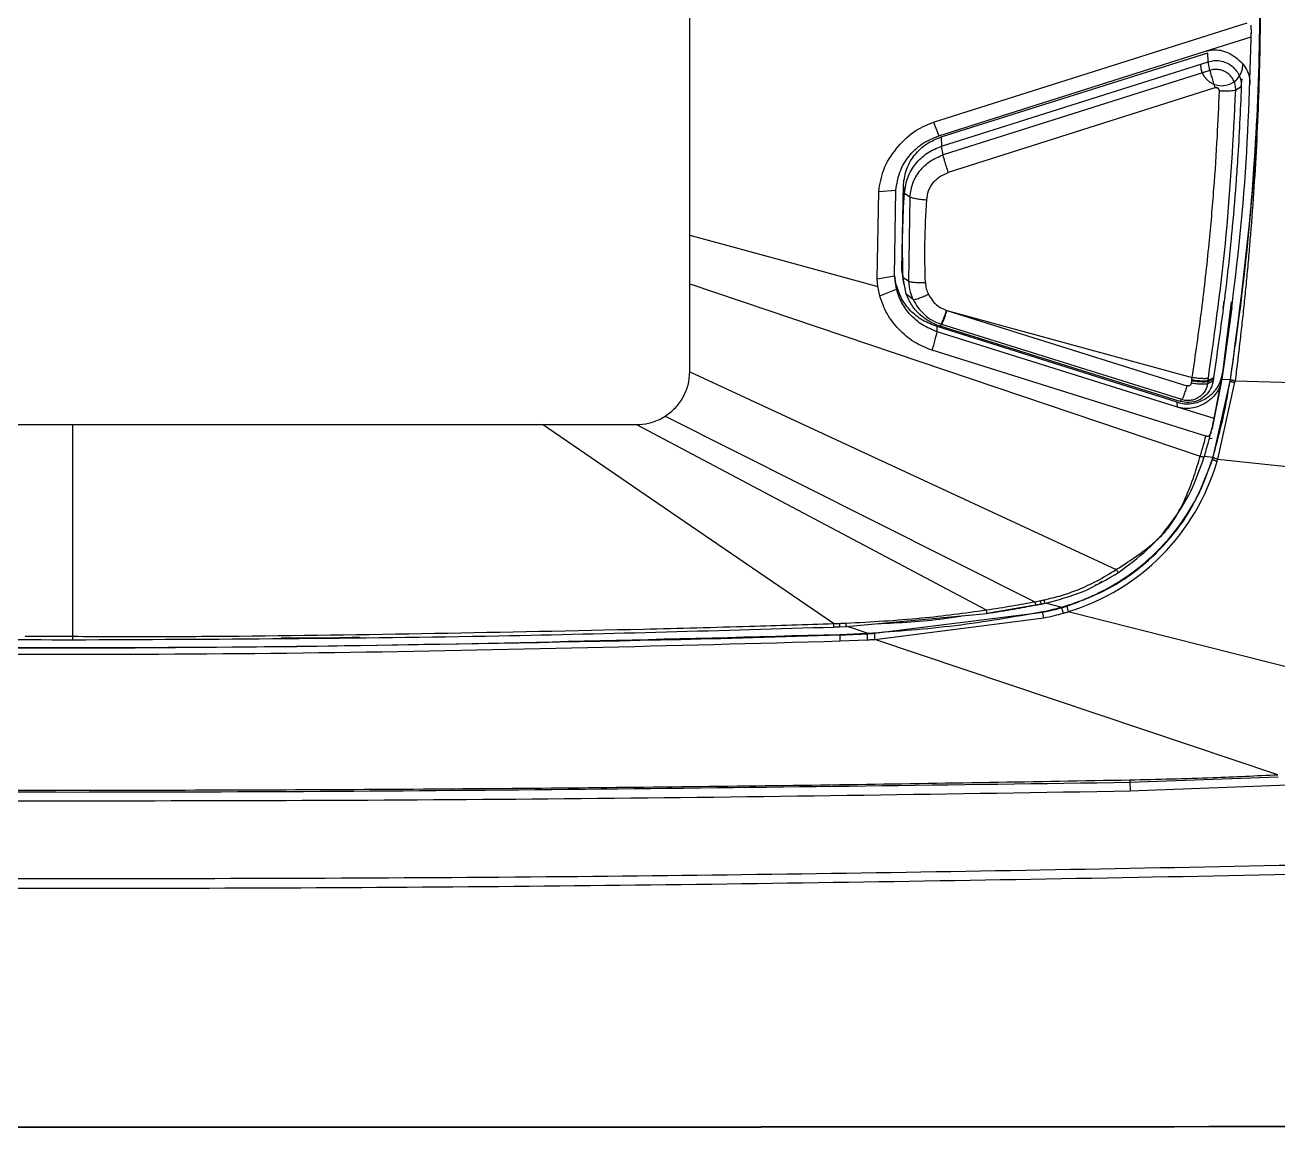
# Model space of a CAD drawing. Extents: x 398 to 508, y 623 to 782.
# Drawn here: x 452.965 to 455.909, y 644.014 to 646.609 of the extents above; entities that cross this region are included whole.
import ezdxf

# ---------------------------------------------------------------- set-up
doc = ezdxf.new("R2010")
doc.units = 0
doc.header["$MEASUREMENT"] = 0
doc.layers.add('GEOMETRY', color=2, linetype='Continuous', lineweight=25)

msp = doc.modelspace()

# ---------------------------------------------------------------- linework, layer by layer
at = {"layer": 'GEOMETRY'}
for p, q in [((454.527, 646.1162), (454.527, 647.2394)), ((455.1001, 646.3815), (455.8365, 646.6149)), ((455.8461, 646.582), (455.847, 646.6002)), ((455.8465, 646.6001), (455.8462, 646.6095)), ((455.7389, 646.548), (455.8461, 646.582)), ((455.112, 646.3492), (455.7389, 646.548)), ((455.1176, 646.3467), (455.7443, 646.5439)), ((455.745, 646.5234), (455.7443, 646.5439)), ((455.1183, 646.3248), (455.745, 646.5234)), ((455.7489, 646.503), (455.745, 646.5234)), ((455.7489, 646.503), (455.1222, 646.3044)), ((455.8231, 646.4648), (455.8254, 646.4829)), ((455.7612, 646.4617), (455.1346, 646.2631)), ((455.81, 646.457), (455.8231, 646.4648)), ((455.1001, 646.3815), (455.112, 646.3492)), ((455.1176, 646.3467), (455.1183, 646.3248)), ((455.1222, 646.3044), (455.1183, 646.3248)), ((454.9676, 646.0134), (454.971, 646.2187)), ((454.971, 646.2187), (455.0115, 646.2218)), ((455.0082, 646.0206), (455.0115, 646.2218)), ((455.0257, 646.0353), (455.029, 646.2348)), ((455.0315, 646.2149), (455.029, 646.2348)), ((455.0315, 646.2149), (455.0443, 646.206)), ((455.0443, 646.206), (455.0411, 646.008)), ((454.527, 646.0019), (454.527, 646.1162)), ((454.9676, 646.0134), (455.0082, 646.0206)), ((454.9691, 645.9953), (454.9676, 646.0134)), ((455.0128, 645.9893), (455.0082, 646.0206)), ((455.0082, 646.0206), (455.0082, 646.0206)), ((455.0112, 646.0025), (455.0086, 646.02)), ((455.0282, 646.0156), (455.0257, 646.0353)), ((455.0271, 646.0201), (455.0296, 646.0004)), ((455.0411, 646.008), (455.0282, 646.0156)), ((455.0358, 645.9771), (455.0282, 646.0156)), ((454.527, 645.7946), (454.527, 646.0019)), ((454.527, 646.0019), (455.7266, 645.5965)), ((454.9735, 645.9731), (454.9691, 645.9953)), ((454.9735, 645.9731), (455.0128, 645.9893)), ((455.0518, 645.9648), (455.0358, 645.9771)), ((455.7996, 645.9589), (455.7787, 645.7924)), ((455.7807, 645.9432), (455.783, 645.961)), ((455.1305, 645.939), (455.1314, 645.9387)), ((455.1314, 645.9387), (455.7077, 645.7812)), ((455.1314, 645.9387), (455.6954, 645.7619)), ((455.1087, 645.8888), (455.1088, 645.9009)), ((455.6724, 645.7232), (455.1088, 645.9009)), ((455.1151, 645.9021), (455.1191, 645.9062)), ((455.6791, 645.7253), (455.1151, 645.9021)), ((455.6831, 645.7294), (455.1191, 645.9062)), ((455.6731, 645.7119), (455.1087, 645.8887)), ((455.7398, 645.6439), (455.0969, 645.8453)), ((455.7779, 645.7775), (455.786, 645.8315)), ((454.527, 645.7946), (455.529, 645.3301)), ((455.7057, 645.7681), (455.7065, 645.7733)), ((455.7065, 645.7734), (455.7069, 645.7761)), ((455.7069, 645.7761), (455.7077, 645.7812)), ((455.7444, 645.7716), (455.7574, 645.7776)), ((455.7449, 645.7747), (455.7444, 645.7717)), ((455.755, 645.6628), (455.7779, 645.7775)), ((455.7572, 645.5943), (455.7972, 645.7732)), ((455.7577, 645.7798), (455.7574, 645.7776)), ((455.7579, 645.7811), (455.7577, 645.7798)), ((455.7589, 645.685), (455.7764, 645.7753)), ((455.7787, 645.7924), (455.7771, 645.7801)), ((455.7779, 645.7876), (455.7787, 645.7924)), ((455.7779, 645.7775), (455.7973, 645.7769)), ((455.7969, 645.7746), (455.7972, 645.7732)), ((455.8085, 645.7736), (456.052, 645.7664)), ((455.7566, 645.7728), (455.7436, 645.7666)), ((455.7444, 645.7716), (455.7436, 645.7666)), ((455.7677, 645.5899), (455.808, 645.7702)), ((455.6731, 645.7119), (455.6724, 645.7232)), ((455.6791, 645.7253), (455.6831, 645.7294)), ((454.4576, 645.6838), (454.4693, 645.6903)), ((455.7589, 645.685), (455.6731, 645.7119)), ((451.9732, 645.6708), (453.077, 645.6708)), ((453.077, 645.6708), (454.1808, 645.6708)), ((453.077, 645.6708), (453.077, 645.1734)), ((454.1808, 645.6708), (454.402, 645.6708)), ((454.402, 645.6708), (455.2236, 645.2353)), ((455.7494, 645.6446), (455.7544, 645.663)), ((455.7515, 645.6514), (455.7547, 645.6629)), ((455.7545, 645.6385), (455.749, 645.637)), ((455.7494, 645.6432), (455.7497, 645.6446)), ((455.7363, 645.5963), (455.7565, 645.5942)), ((455.7554, 645.5907), (455.7565, 645.5943)), ((455.7554, 645.5907), (455.7557, 645.5893)), ((455.7677, 645.5899), (456.465, 645.516)), ((455.2249, 645.2276), (455.3396, 645.247)), ((455.3396, 645.247), (455.3523, 645.2494)), ((455.3523, 645.2495), (455.3612, 645.2513)), ((454.8947, 645.1962), (455.2251, 645.2272)), ((454.961, 645.1804), (455.3565, 645.2301)), ((454.9617, 645.1662), (455.3588, 645.2167)), ((455.3565, 645.2301), (455.3564, 645.2315)), ((455.401, 645.2421), (455.4011, 645.2406)), ((455.4166, 645.2313), (456.661, 644.918)), ((454.8655, 645.1956), (454.879, 645.196)), ((454.8656, 645.1952), (454.879, 645.1956)), ((454.879, 645.1969), (454.879, 645.1956)), ((454.879, 645.196), (454.8947, 645.1966)), ((454.879, 645.1956), (454.8947, 645.1962)), ((454.6004, 645.1681), (454.8796, 645.1768)), ((454.8796, 645.178), (454.9443, 645.1808)), ((454.8796, 645.178), (454.8796, 645.1767)), ((454.8801, 645.1624), (454.945, 645.1652)), ((454.9443, 645.1795), (454.9443, 645.1808)), ((455.9091, 644.8483), (454.9617, 645.1662)), ((455.5614, 644.8306), (455.9096, 644.8429)), ((455.5614, 644.8319), (455.5617, 644.8101)), ((455.5617, 644.8101), (455.9759, 644.8259))]:
    msp.add_line(p, q, dxfattribs=at)
at = {"layer": 'GEOMETRY', "flags": 128}
for points in [[(454.527, 646.1162), (454.7746, 646.0485), (454.9691, 645.9953)], [(455.0117, 645.9978), (455.0114, 646.0004), (455.0112, 646.0025)], [(455.8006, 645.9463), (455.7898, 645.8658), (455.7771, 645.7801)], [(455.808, 645.7702), (455.8083, 645.7721), (455.8085, 645.7736)], [(454.4693, 645.6903), (454.9558, 645.4464), (455.338, 645.2547)], [(455.755, 645.6628), (455.7547, 645.6612), (455.7547, 645.6611), (455.7547, 645.661), (455.7547, 645.661), (455.7547, 645.661), (455.7547, 645.661), (455.7547, 645.661), (455.7547, 645.661), (455.7547, 645.661), (455.7547, 645.661), (455.7547, 645.661), (455.7547, 645.661), (455.7547, 645.661), (455.7547, 645.661), (455.7547, 645.6611), (455.7547, 645.6611), (455.7547, 645.6611), (455.7547, 645.6611), (455.7547, 645.6611), (455.7547, 645.6611), (455.755, 645.6627), (455.7564, 645.6707), (455.7589, 645.685)], [(454.8652, 645.2033), (454.482, 645.4651), (454.1808, 645.6708)], [(455.3619, 645.2519), (455.3836, 645.2465), (455.401, 645.2421)], [(454.9443, 645.1808), (454.9166, 645.1901), (454.8948, 645.1974)]]:
    msp.add_lwpolyline(points, dxfattribs=at)
at = {"layer": 'GEOMETRY'}
for centre, radius, start, end in [((455.777, 646.5171), 0.05, 180.4509, 359.5491), ((455.2658, 645.73), 0.521, 286.8243, 343.8241)]:
    msp.add_arc(centre, radius, start, end, dxfattribs=at)
for points, knots in [([(455.7973, 645.7769), (455.8022, 645.8098), (455.8268, 645.9741), (455.8547, 646.2481), (455.8695, 646.599), (455.8647, 646.9277), (455.8428, 647.2572), (455.8126, 647.476), (455.7974, 647.5855)], [0, 0, 0, 0, 0.054879, 0.274509, 0.454772, 0.635035, 0.817517, 1, 1, 1, 1]), ([(455.8088, 647.583), (455.8151, 647.5375), (455.8324, 647.4137), (455.8515, 647.2048), (455.8638, 646.9707), (455.8683, 646.7483), (455.8672, 646.5332), (455.8591, 646.315), (455.8474, 646.148), (455.8381, 646.0425), (455.8336, 645.9955), (455.8289, 645.9495), (455.8241, 645.9044), (455.8191, 645.8604), (455.8139, 645.8169), (455.8104, 645.7881), (455.8085, 645.7736)], [0, 0, 0, 0, 0.076014, 0.206528, 0.346511, 0.463479, 0.574264, 0.701983, 0.824547, 0.851025, 0.877046, 0.902575, 0.927576, 0.952015, 0.975856, 1, 1, 1, 1]), ([(455.7389, 646.548), (455.7448, 646.5494), (455.7565, 646.5523), (455.775, 646.5508), (455.793, 646.5447), (455.8099, 646.5342), (455.8249, 646.521), (455.836, 646.5054), (455.8426, 646.488), (455.8429, 646.4759), (455.8431, 646.4697)], [0, 0, 0, 0, 0.120811, 0.238737, 0.361776, 0.497023, 0.633268, 0.75739, 0.87686, 1, 1, 1, 1]), ([(455.745, 646.5234), (455.7496, 646.5245), (455.7588, 646.5268), (455.7733, 646.5259), (455.7872, 646.5219), (455.7998, 646.5147), (455.8102, 646.5047), (455.8179, 646.4925), (455.8226, 646.479), (455.823, 646.4695), (455.8231, 646.4648)], [0, 0, 0, 0, 0.12342, 0.248772, 0.374278, 0.49979, 0.625254, 0.750815, 0.87631, 1, 1, 1, 1]), ([(455.81, 646.457), (455.8098, 646.4607), (455.8096, 646.4682), (455.8058, 646.4788), (455.7999, 646.4883), (455.7918, 646.4961), (455.782, 646.5018), (455.7712, 646.5049), (455.7599, 646.5056), (455.7526, 646.5039), (455.7489, 646.503)], [0, 0, 0, 0, 0.1251726, 0.2500246, 0.3746775, 0.4997311, 0.6252656, 0.750309, 0.8747949, 1, 1, 1, 1]), ([(455.7489, 646.503), (455.7494, 646.5012), (455.7503, 646.4974), (455.7533, 646.4872), (455.757, 646.475), (455.7597, 646.4664), (455.7611, 646.4622)], [0, 0, 0, 0, 0.242389, 0.49942, 0.756766, 1, 1, 1, 1]), ([(455.7077, 645.7812), (455.7154, 645.8343), (455.7307, 645.9391), (455.7471, 646.0872), (455.759, 646.223), (455.7669, 646.3423), (455.7701, 646.4186), (455.7715, 646.454)], [0, 0, 0, 0, 0.238279, 0.469602, 0.661093, 0.842947, 1, 1, 1, 1]), ([(455.7457, 645.7798), (455.7613, 645.8922), (455.7926, 646.117), (455.8042, 646.3437), (455.81, 646.457)], [0, 0, 0, 0, 0.499999, 1, 1, 1, 1]), ([(455.8231, 646.4648), (455.8206, 646.4076), (455.8172, 646.3313), (455.809, 646.217), (455.8041, 646.1588), (455.7995, 646.1115), (455.7964, 646.0801), (455.7846, 645.9673), (455.7697, 645.8633), (455.7579, 645.7811)], [0, 0, 0, 0, 0.250008, 0.333579, 0.500021, 0.505134, 0.541164, 0.637719, 1, 1, 1, 1]), ([(455.7721, 646.454), (455.7719, 646.4552), (455.7717, 646.4577), (455.7694, 646.4608), (455.766, 646.4626), (455.763, 646.4628), (455.7614, 646.4623), (455.7611, 646.4622)], [0, 0, 0, 0, 0.230476, 0.471483, 0.689086, 0.930616, 1, 1, 1, 1]), ([(455.7611, 646.4622), (455.7611, 646.4621), (455.7612, 646.462), (455.7612, 646.4618), (455.7612, 646.4617)], [0, 0, 0, 0, 0.56067, 1, 1, 1, 1]), ([(455.7617, 646.4619), (455.7616, 646.4619), (455.7615, 646.4618), (455.7613, 646.4618), (455.7612, 646.4617)], [0, 0, 0, 0, 0.562859, 1, 1, 1, 1]), ([(455.7715, 646.454), (455.7714, 646.4553), (455.771, 646.458), (455.7683, 646.4607), (455.765, 646.4622), (455.7628, 646.462), (455.7617, 646.4619)], [0, 0, 0, 0, 0.272959, 0.548881, 0.769308, 1, 1, 1, 1]), ([(455.7721, 646.454), (455.772, 646.454), (455.7718, 646.454), (455.7716, 646.454), (455.7715, 646.454)], [0, 0, 0, 0, 0.56056, 1, 1, 1, 1]), ([(455.81, 646.457), (455.8084, 646.4564), (455.8053, 646.4552), (455.7951, 646.4542), (455.7835, 646.4538), (455.7758, 646.4539), (455.7721, 646.454)], [0, 0, 0, 0, 0.27274, 0.561213, 0.786548, 1, 1, 1, 1]), ([(454.971, 646.2187), (454.9739, 646.2361), (454.9799, 646.2723), (455.011, 646.3193), (455.0498, 646.3602), (455.0837, 646.3746), (455.1001, 646.3815)], [0, 0, 0, 0, 0.2400023, 0.5007883, 0.7601209, 1, 1, 1, 1]), ([(455.0115, 646.2218), (455.0137, 646.236), (455.0181, 646.2645), (455.0405, 646.3022), (455.072, 646.3326), (455.0987, 646.3437), (455.112, 646.3492)], [0, 0, 0, 0, 0.250751, 0.501718, 0.752023, 1, 1, 1, 1]), ([(455.029, 646.2348), (455.0309, 646.2473), (455.0348, 646.2723), (455.0545, 646.3053), (455.0822, 646.3321), (455.1057, 646.3418), (455.1176, 646.3467)], [0, 0, 0, 0, 0.249819, 0.499576, 0.749298, 1, 1, 1, 1]), ([(455.0315, 646.2149), (455.0334, 646.2271), (455.0372, 646.2517), (455.0565, 646.284), (455.0837, 646.3105), (455.1068, 646.32), (455.1183, 646.3248)], [0, 0, 0, 0, 0.249176, 0.499918, 0.750666, 1, 1, 1, 1]), ([(455.0443, 646.206), (455.0461, 646.217), (455.0495, 646.2389), (455.0667, 646.268), (455.0911, 646.2915), (455.1119, 646.3001), (455.1222, 646.3044)], [0, 0, 0, 0, 0.25078, 0.500078, 0.749307, 1, 1, 1, 1]), ([(455.1346, 646.2631), (455.1331, 646.2678), (455.13, 646.2776), (455.1261, 646.2902), (455.1235, 646.2995), (455.1226, 646.3028), (455.1222, 646.3044)], [0, 0, 0, 0, 0.272774, 0.561782, 0.787221, 1, 1, 1, 1]), ([(455.0839, 646.199), (455.085, 646.206), (455.0873, 646.2212), (455.0989, 646.2401), (455.1151, 646.255), (455.1278, 646.2603), (455.1346, 646.2631)], [0, 0, 0, 0, 0.245846, 0.529993, 0.7486, 1, 1, 1, 1]), ([(455.0282, 646.0156), (455.0274, 646.052), (455.0261, 646.1185), (455.0298, 646.1849), (455.0315, 646.2149)], [0, 0, 0, 0, 0.548568, 1, 1, 1, 1]), ([(455.0443, 646.206), (455.046, 646.2052), (455.0493, 646.2036), (455.06, 646.2015), (455.0721, 646.1999), (455.08, 646.1993), (455.0839, 646.199)], [0, 0, 0, 0, 0.2726714, 0.5618111, 0.7873278, 1, 1, 1, 1]), ([(455.0807, 646.0049), (455.08, 646.0356), (455.0786, 646.1004), (455.0821, 646.165), (455.0839, 646.199)], [0, 0, 0, 0, 0.475047, 1, 1, 1, 1]), ([(455.1088, 645.901), (455.0968, 645.9055), (455.0736, 645.9143), (455.0448, 645.9374), (455.0228, 645.9671), (455.0151, 645.9904), (455.0112, 646.0025)], [0, 0, 0, 0, 0.258669, 0.500001, 0.741333, 1, 1, 1, 1]), ([(455.0128, 645.9893), (455.0126, 645.9904), (455.0123, 645.9933), (455.0119, 645.9962), (455.0117, 645.9978)], [0, 0, 0, 0, 0.405031, 1, 1, 1, 1]), ([(455.1088, 645.8888), (455.0968, 645.8937), (455.0734, 645.903), (455.0453, 645.9274), (455.0239, 645.9562), (455.0165, 645.9783), (455.0128, 645.9893)], [0, 0, 0, 0, 0.265452, 0.517595, 0.760286, 1, 1, 1, 1]), ([(455.0411, 646.008), (455.0424, 646.0074), (455.0453, 646.0063), (455.0549, 646.0051), (455.0672, 646.0046), (455.0763, 646.0048), (455.0807, 646.0049)], [0, 0, 0, 0, 0.242564, 0.50001, 0.75745, 1, 1, 1, 1]), ([(455.0411, 646.008), (455.0419, 645.9994), (455.0433, 645.9844), (455.0493, 645.9707), (455.0518, 645.9648)], [0, 0, 0, 0, 0.5741126, 1, 1, 1, 1]), ([(455.0807, 646.0049), (455.0812, 645.9997), (455.082, 645.99), (455.0859, 645.9811), (455.0877, 645.977)], [0, 0, 0, 0, 0.5368954, 1, 1, 1, 1]), ([(455.0969, 645.8453), (455.0824, 645.8511), (455.0533, 645.8626), (455.0177, 645.8936), (454.9887, 645.9302), (454.9785, 645.959), (454.9735, 645.9731)], [0, 0, 0, 0, 0.250075, 0.504439, 0.757009, 1, 1, 1, 1]), ([(455.1151, 645.9021), (455.1146, 645.9022), (455.1057, 645.9051), (455.0906, 645.912), (455.0761, 645.9221), (455.0691, 645.9282), (455.0674, 645.9298), (455.0669, 645.9302), (455.0668, 645.9304), (455.0599, 645.9369), (455.0473, 645.9514), (455.0396, 645.9685), (455.0358, 645.9771)], [0, 0, 0, 0, 0.0133205, 0.2496474, 0.4340045, 0.4817382, 0.4942475, 0.4976579, 0.4986519, 0.4991717, 0.7490826, 1, 1, 1, 1]), ([(455.0518, 645.9648), (455.0533, 645.9648), (455.0563, 645.9648), (455.066, 645.9678), (455.077, 645.9721), (455.0842, 645.9754), (455.0877, 645.977)], [0, 0, 0, 0, 0.27265, 0.561816, 0.787349, 1, 1, 1, 1]), ([(455.0518, 645.9648), (455.0554, 645.9583), (455.0626, 645.9452), (455.0781, 645.9286), (455.0964, 645.915), (455.1106, 645.9094), (455.1176, 645.9067)], [0, 0, 0, 0, 0.247789, 0.498232, 0.74921, 1, 1, 1, 1]), ([(455.0877, 645.977), (455.0934, 645.9677), (455.1039, 645.9507), (455.1222, 645.9426), (455.1305, 645.939)], [0, 0, 0, 0, 0.545484, 1, 1, 1, 1]), ([(455.1177, 645.9067), (455.1182, 645.9075), (455.1194, 645.9092), (455.1229, 645.9176), (455.1268, 645.928), (455.1293, 645.9354), (455.1305, 645.939)], [0, 0, 0, 0, 0.272791, 0.561773, 0.787199, 1, 1, 1, 1]), ([(455.1191, 645.9062), (455.1197, 645.907), (455.1208, 645.9087), (455.1242, 645.9173), (455.1279, 645.9277), (455.1303, 645.9351), (455.1315, 645.9387)], [0, 0, 0, 0, 0.27281, 0.561801, 0.787221, 1, 1, 1, 1]), ([(455.1176, 645.9067), (455.1179, 645.9066), (455.1184, 645.9064), (455.1189, 645.9063), (455.1191, 645.9062)], [0, 0, 0, 0, 0.5599839, 1, 1, 1, 1]), ([(455.0969, 645.8453), (455.0991, 645.8534), (455.1031, 645.8679), (455.107, 645.8824), (455.1088, 645.8888)], [0, 0, 0, 0, 0.559997, 1, 1, 1, 1]), ([(454.4693, 645.6903), (454.4777, 645.6965), (454.4944, 645.709), (454.5124, 645.7347), (454.5247, 645.7635), (454.5262, 645.7842), (454.527, 645.7946)], [0, 0, 0, 0, 0.250407, 0.499622, 0.748892, 1, 1, 1, 1]), ([(455.6725, 645.7232), (455.6781, 645.7218), (455.6892, 645.7189), (455.7066, 645.7195), (455.7237, 645.7239), (455.7399, 645.732), (455.7544, 645.7427), (455.766, 645.7558), (455.7743, 645.7709), (455.7767, 645.782), (455.7779, 645.7876)], [0, 0, 0, 0, 0.124672, 0.245491, 0.368838, 0.500728, 0.632318, 0.755346, 0.87579, 1, 1, 1, 1]), ([(455.7764, 645.7753), (455.7752, 645.7698), (455.7728, 645.7589), (455.7644, 645.744), (455.7528, 645.7312), (455.7382, 645.7208), (455.7223, 645.7129), (455.7058, 645.7086), (455.6891, 645.708), (455.6784, 645.7106), (455.6731, 645.712)], [0, 0, 0, 0, 0.125058, 0.246648, 0.371445, 0.505645, 0.63758, 0.760092, 0.878838, 1, 1, 1, 1]), ([(455.7445, 645.772), (455.7429, 645.7715), (455.7398, 645.7707), (455.7295, 645.7708), (455.7179, 645.7718), (455.7102, 645.7728), (455.7065, 645.7734)], [0, 0, 0, 0, 0.2729904, 0.5617311, 0.7870102, 1, 1, 1, 1]), ([(455.7069, 645.7761), (455.7117, 645.7754), (455.7216, 645.7741), (455.7334, 645.7734), (455.7415, 645.7736), (455.7438, 645.7743), (455.7449, 645.7747)], [0, 0, 0, 0, 0.27299, 0.56173, 0.78701, 1, 1, 1, 1]), ([(455.7457, 645.7798), (455.7441, 645.7794), (455.741, 645.7785), (455.7307, 645.7787), (455.7191, 645.7796), (455.7114, 645.7806), (455.7077, 645.7812)], [0, 0, 0, 0, 0.272989, 0.56173, 0.78701, 1, 1, 1, 1]), ([(455.7449, 645.7747), (455.7473, 645.7758), (455.7516, 645.7779), (455.756, 645.7801), (455.7579, 645.7811)], [0, 0, 0, 0, 0.5599993, 1, 1, 1, 1]), ([(455.7449, 645.7747), (455.745, 645.7756), (455.7453, 645.7773), (455.7456, 645.779), (455.7457, 645.7798)], [0, 0, 0, 0, 0.560001, 1, 1, 1, 1]), ([(455.7565, 645.5944), (455.7611, 645.6105), (455.7702, 645.6426), (455.7844, 645.7025), (455.7921, 645.7468), (455.7969, 645.7746)], [0, 0, 0, 0, 0.270988, 0.541975, 1, 1, 1, 1]), ([(455.7574, 645.7776), (455.7572, 645.7767), (455.757, 645.7751), (455.7567, 645.7735), (455.7566, 645.7728)], [0, 0, 0, 0, 0.56, 1, 1, 1, 1]), ([(455.7771, 645.7801), (455.777, 645.7792), (455.7767, 645.7776), (455.7765, 645.776), (455.7764, 645.7753)], [0, 0, 0, 0, 0.56, 1, 1, 1, 1]), ([(455.7771, 645.7801), (455.7773, 645.7794), (455.7775, 645.7786), (455.7777, 645.7779), (455.7778, 645.7778)], [0, 0, 0, 0, 0.7353037, 1, 1, 1, 1]), ([(455.7778, 645.7778), (455.7778, 645.7777), (455.7778, 645.7776), (455.7778, 645.7775), (455.7779, 645.7775)], [0, 0, 0, 0, 0.560667, 1, 1, 1, 1]), ([(455.7973, 645.7769), (455.7972, 645.7765), (455.7971, 645.7757), (455.797, 645.7749), (455.7969, 645.7746)], [0, 0, 0, 0, 0.56, 1, 1, 1, 1]), ([(455.7972, 645.7732), (455.7973, 645.7738), (455.7975, 645.775), (455.7977, 645.7761), (455.7978, 645.7766)], [0, 0, 0, 0, 0.56, 1, 1, 1, 1]), ([(455.7972, 645.7731), (455.7974, 645.7729), (455.7977, 645.7726), (455.7991, 645.7721), (455.8005, 645.7716), (455.8022, 645.7712), (455.8047, 645.7707), (455.8067, 645.7703), (455.808, 645.7701)], [0, 0, 0, 0, 0.238571, 0.367752, 0.499918, 0.632095, 0.761312, 1, 1, 1, 1]), ([(455.8085, 645.7737), (455.8076, 645.7738), (455.8056, 645.7741), (455.8027, 645.7747), (455.8001, 645.7754), (455.7982, 645.7761), (455.7979, 645.7765), (455.7978, 645.7766)], [0, 0, 0, 0, 0.1760652, 0.3666584, 0.5638194, 0.7910423, 1, 1, 1, 1]), ([(455.7566, 645.7728), (455.7551, 645.7669), (455.752, 645.7547), (455.7401, 645.7389), (455.7228, 645.7268), (455.7011, 645.7209), (455.6863, 645.7239), (455.6791, 645.7253)], [0, 0, 0, 0, 0.178, 0.368525, 0.563569, 0.78959, 1, 1, 1, 1]), ([(455.7436, 645.7666), (455.7429, 645.7633), (455.7415, 645.7568), (455.7367, 645.7479), (455.7302, 645.7401), (455.7222, 645.734), (455.713, 645.7296), (455.7031, 645.7273), (455.6929, 645.727), (455.6864, 645.7286), (455.6831, 645.7294)], [0, 0, 0, 0, 0.125204, 0.249841, 0.374611, 0.499647, 0.624734, 0.749671, 0.87456, 1, 1, 1, 1]), ([(455.6954, 645.7619), (455.6941, 645.7579), (455.6914, 645.7496), (455.6877, 645.7392), (455.6846, 645.7316), (455.6836, 645.7301), (455.6831, 645.7294)], [0, 0, 0, 0, 0.236343, 0.49119, 0.750833, 1, 1, 1, 1]), ([(455.7057, 645.7681), (455.7055, 645.7676), (455.7053, 645.7664), (455.7044, 645.7649), (455.7033, 645.7637), (455.702, 645.7626), (455.7005, 645.7619), (455.6988, 645.7615), (455.6971, 645.7614), (455.696, 645.7617), (455.6954, 645.7619)], [0, 0, 0, 0, 0.128327, 0.255006, 0.378917, 0.50076, 0.625313, 0.746325, 0.873901, 1, 1, 1, 1]), ([(455.7436, 645.7666), (455.7423, 645.7662), (455.7395, 645.7654), (455.7301, 645.7654), (455.7184, 645.7663), (455.7098, 645.7675), (455.7057, 645.7681)], [0, 0, 0, 0, 0.249829, 0.509446, 0.763932, 1, 1, 1, 1]), ([(454.402, 645.6708), (454.4116, 645.6713), (454.431, 645.6723), (454.4487, 645.6799), (454.4576, 645.6838)], [0, 0, 0, 0, 0.497812, 1, 1, 1, 1]), ([(455.7266, 645.5965), (455.7291, 645.6053), (455.7337, 645.6211), (455.7379, 645.6369), (455.7398, 645.6439)], [0, 0, 0, 0, 0.559992, 1, 1, 1, 1]), ([(455.7359, 645.5947), (455.739, 645.6052), (455.7444, 645.6241), (455.7493, 645.6431), (455.7515, 645.6514)], [0, 0, 0, 0, 0.559999, 1, 1, 1, 1]), ([(455.7515, 645.6514), (455.7509, 645.65), (455.7498, 645.6471), (455.7472, 645.6442), (455.7449, 645.6429), (455.7437, 645.643), (455.7419, 645.6433), (455.7405, 645.6437), (455.7398, 645.6439)], [0, 0, 0, 0, 0.316883, 0.653306, 0.672091, 0.770532, 0.873116, 1, 1, 1, 1]), ([(455.529, 645.3301), (455.5382, 645.3361), (455.5615, 645.3511), (455.5948, 645.3741), (455.6256, 645.3995), (455.6493, 645.4244), (455.6704, 645.4545), (455.6925, 645.4968), (455.7113, 645.5457), (455.722, 645.5814), (455.7266, 645.5965)], [0, 0, 0, 0, 0.096356, 0.241432, 0.352651, 0.444114, 0.541341, 0.672856, 0.861717, 1, 1, 1, 1]), ([(455.7266, 645.5965), (455.7277, 645.5961), (455.7301, 645.5954), (455.7332, 645.5947), (455.7354, 645.5944), (455.7357, 645.5946), (455.7359, 645.5947)], [0, 0, 0, 0, 0.240754, 0.499997, 0.75924, 1, 1, 1, 1]), ([(455.401, 645.2421), (455.4073, 645.2439), (455.4261, 645.2495), (455.4567, 645.2608), (455.5044, 645.2825), (455.5493, 645.3095), (455.6012, 645.3492), (455.6389, 645.3856), (455.672, 645.4258), (455.7009, 645.4669), (455.7315, 645.5211), (455.7474, 645.5673), (455.7554, 645.5907)], [0, 0, 0, 0, 0.037654, 0.113001, 0.18835, 0.339368, 0.414716, 0.565736, 0.641084, 0.716432, 0.856779, 1, 1, 1, 1]), ([(455.4132, 645.2442), (455.4473, 645.2571), (455.5216, 645.2852), (455.622, 645.3614), (455.7081, 645.4642), (455.74, 645.548), (455.7557, 645.5893)], [0, 0, 0, 0, 0.215164, 0.468637, 0.738455, 1, 1, 1, 1]), ([(455.5344, 645.3234), (455.5576, 645.3405), (455.6041, 645.3747), (455.6609, 645.4402), (455.7072, 645.5134), (455.7263, 645.5676), (455.7359, 645.5947)], [0, 0, 0, 0, 0.24998, 0.499983, 0.749945, 1, 1, 1, 1]), ([(455.7557, 645.5893), (455.756, 645.5902), (455.7565, 645.5919), (455.757, 645.5935), (455.7572, 645.5943)], [0, 0, 0, 0, 0.56, 1, 1, 1, 1]), ([(455.7557, 645.5893), (455.7559, 645.589), (455.7562, 645.5887), (455.7575, 645.5879), (455.7589, 645.5873), (455.7606, 645.5866), (455.763, 645.5858), (455.7649, 645.5852), (455.7662, 645.5849)], [0, 0, 0, 0, 0.238641, 0.36784, 0.500009, 0.632177, 0.761372, 1, 1, 1, 1]), ([(455.7572, 645.5943), (455.7573, 645.5941), (455.7575, 645.5937), (455.759, 645.593), (455.7612, 645.592), (455.7643, 645.5909), (455.7666, 645.5902), (455.7677, 645.5899)], [0, 0, 0, 0, 0.176082, 0.366683, 0.563844, 0.791063, 1, 1, 1, 1]), ([(455.7662, 645.5849), (455.7665, 645.5858), (455.767, 645.5875), (455.7675, 645.5892), (455.7677, 645.5899)], [0, 0, 0, 0, 0.56, 1, 1, 1, 1]), ([(455.6751, 645.4674), (455.6775, 645.4699), (455.6825, 645.4752), (455.685, 645.4821), (455.6864, 645.4857)], [0, 0, 0, 0, 0.473122, 1, 1, 1, 1]), ([(455.3593, 645.2589), (455.3732, 645.2622), (455.4002, 645.2686), (455.4415, 645.2834), (455.4849, 645.3028), (455.5138, 645.3207), (455.529, 645.3301)], [0, 0, 0, 0, 0.230861, 0.448508, 0.711246, 1, 1, 1, 1]), ([(455.3614, 645.2509), (455.3919, 645.2589), (455.4531, 645.2749), (455.5073, 645.3072), (455.5344, 645.3234)], [0, 0, 0, 0, 0.500004, 1, 1, 1, 1]), ([(455.4796, 645.2941), (455.4822, 645.2948), (455.4882, 645.2966), (455.493, 645.3005), (455.4956, 645.3027)], [0, 0, 0, 0, 0.441449, 1, 1, 1, 1]), ([(455.529, 645.3301), (455.5297, 645.329), (455.5313, 645.3267), (455.5331, 645.3244), (455.5342, 645.3233), (455.5343, 645.3233), (455.5344, 645.3234)], [0, 0, 0, 0, 0.270761, 0.562005, 0.78888, 1, 1, 1, 1]), ([(455.2236, 645.2353), (455.2443, 645.2385), (455.2825, 645.2444), (455.3205, 645.2515), (455.338, 645.2547)], [0, 0, 0, 0, 0.540405, 1, 1, 1, 1]), ([(455.2251, 645.2272), (455.2465, 645.2305), (455.2849, 645.2365), (455.323, 645.2435), (455.3398, 645.2466)], [0, 0, 0, 0, 0.559998, 1, 1, 1, 1]), ([(455.338, 645.2547), (455.3404, 645.2551), (455.3446, 645.256), (455.3488, 645.2568), (455.3507, 645.2571)], [0, 0, 0, 0, 0.5551926, 1, 1, 1, 1]), ([(455.338, 645.2547), (455.3383, 645.2534), (455.3388, 645.2507), (455.3394, 645.248), (455.3397, 645.2466), (455.3398, 645.2466), (455.3398, 645.2466)], [0, 0, 0, 0, 0.271035, 0.562132, 0.788845, 1, 1, 1, 1]), ([(455.3398, 645.2466), (455.3422, 645.2471), (455.3464, 645.2479), (455.3507, 645.2487), (455.3525, 645.2491)], [0, 0, 0, 0, 0.559997, 1, 1, 1, 1]), ([(455.3507, 645.2571), (455.3523, 645.2575), (455.3552, 645.258), (455.3581, 645.2586), (455.3593, 645.2589)], [0, 0, 0, 0, 0.560033, 1, 1, 1, 1]), ([(455.3507, 645.2571), (455.3509, 645.2558), (455.3515, 645.2532), (455.3521, 645.2504), (455.3524, 645.249), (455.3525, 645.2491), (455.3525, 645.2491)], [0, 0, 0, 0, 0.2710624, 0.5621947, 0.7889021, 1, 1, 1, 1]), ([(455.3525, 645.2491), (455.3542, 645.2494), (455.3571, 645.25), (455.3601, 645.2506), (455.3614, 645.2509)], [0, 0, 0, 0, 0.559999, 1, 1, 1, 1]), ([(455.3593, 645.2589), (455.3596, 645.2576), (455.3602, 645.255), (455.3609, 645.2522), (455.3613, 645.2508), (455.3613, 645.2508), (455.3614, 645.2509)], [0, 0, 0, 0, 0.2706677, 0.5616872, 0.7885578, 1, 1, 1, 1]), ([(455.4011, 645.2406), (455.4033, 645.2413), (455.4074, 645.2424), (455.4114, 645.2437), (455.4132, 645.2442)], [0, 0, 0, 0, 0.555969, 1, 1, 1, 1]), ([(455.4132, 645.2442), (455.4132, 645.2439), (455.4132, 645.2434), (455.4136, 645.2413), (455.4144, 645.2384), (455.4155, 645.2348), (455.4162, 645.2324), (455.4166, 645.2313)], [0, 0, 0, 0, 0.174245, 0.365488, 0.564559, 0.793012, 1, 1, 1, 1]), ([(454.8944, 645.2043), (454.9536, 645.2075), (455.0638, 645.2134), (455.1731, 645.2284), (455.2236, 645.2353)], [0, 0, 0, 0, 0.537262, 1, 1, 1, 1]), ([(454.9443, 645.1808), (455.0134, 645.1857), (455.1517, 645.1956), (455.2882, 645.2195), (455.3564, 645.2315)], [0, 0, 0, 0, 0.499906, 1, 1, 1, 1]), ([(454.9673, 645.203), (455.0199, 645.2055), (455.0876, 645.2087), (455.1543, 645.2195), (455.1691, 645.222)], [0, 0, 0, 0, 0.778406, 1, 1, 1, 1]), ([(455.2236, 645.2353), (455.2238, 645.234), (455.2243, 645.2313), (455.2247, 645.2286), (455.225, 645.2272), (455.2251, 645.2272), (455.2251, 645.2272)], [0, 0, 0, 0, 0.271058, 0.562127, 0.788822, 1, 1, 1, 1]), ([(455.3564, 645.2315), (455.3648, 645.2332), (455.3797, 645.2363), (455.3945, 645.2403), (455.401, 645.2421)], [0, 0, 0, 0, 0.555394, 1, 1, 1, 1]), ([(455.3565, 645.2301), (455.3647, 645.2317), (455.3797, 645.2348), (455.3945, 645.2388), (455.4011, 645.2406)], [0, 0, 0, 0, 0.550131, 1, 1, 1, 1]), ([(455.3588, 645.2167), (455.3586, 645.2177), (455.3582, 645.2198), (455.3576, 645.2232), (455.357, 645.2264), (455.3566, 645.229), (455.3565, 645.2297), (455.3565, 645.2301)], [0, 0, 0, 0, 0.17698, 0.370157, 0.569692, 0.796488, 1, 1, 1, 1]), ([(455.3588, 645.2167), (455.3674, 645.2185), (455.3827, 645.2217), (455.3977, 645.2258), (455.4043, 645.2276)], [0, 0, 0, 0, 0.5599736, 1, 1, 1, 1]), ([(455.4011, 645.2406), (455.4011, 645.2404), (455.4012, 645.2398), (455.4016, 645.2378), (455.4023, 645.2348), (455.4033, 645.2312), (455.404, 645.2288), (455.4043, 645.2276)], [0, 0, 0, 0, 0.174148, 0.365357, 0.56445, 0.792964, 1, 1, 1, 1]), ([(455.4043, 645.2276), (455.4066, 645.2283), (455.4107, 645.2295), (455.4148, 645.2307), (455.4166, 645.2313)], [0, 0, 0, 0, 0.559993, 1, 1, 1, 1]), ([(451.2885, 645.1952), (451.6223, 645.1856), (452.2183, 645.1684), (452.8146, 645.1662), (453.077, 645.1653)], [0, 0, 0, 0, 0.559998, 1, 1, 1, 1]), ([(453.077, 645.1653), (453.4109, 645.1668), (454.0073, 645.1696), (454.6033, 645.1874), (454.8656, 645.1952)], [0, 0, 0, 0, 0.559998, 1, 1, 1, 1]), ([(453.077, 645.1734), (453.1113, 645.1733), (453.1559, 645.1731), (453.2761, 645.1727), (453.689, 645.1749), (454.0914, 645.1834), (454.4183, 645.1903)], [0, 0, 0, 0, 0.076612, 0.099874, 0.268835, 1, 1, 1, 1]), ([(454.4183, 645.1903), (454.5018, 645.1925), (454.6507, 645.1964), (454.7997, 645.2012), (454.8652, 645.2033)], [0, 0, 0, 0, 0.560005, 1, 1, 1, 1]), ([(454.8652, 645.2033), (454.8677, 645.2034), (454.8722, 645.2035), (454.8767, 645.2037), (454.8787, 645.2038)], [0, 0, 0, 0, 0.559995, 1, 1, 1, 1]), ([(454.8656, 645.1952), (454.8656, 645.1952), (454.8655, 645.1952), (454.8655, 645.1973), (454.8653, 645.2002), (454.8653, 645.2023), (454.8652, 645.2033)], [0, 0, 0, 0, 0.271192, 0.56221, 0.788831, 1, 1, 1, 1]), ([(454.8787, 645.2038), (454.8816, 645.2039), (454.8868, 645.2041), (454.8921, 645.2043), (454.8944, 645.2043)], [0, 0, 0, 0, 0.55999, 1, 1, 1, 1]), ([(454.8787, 645.2038), (454.8787, 645.2025), (454.8788, 645.1998), (454.8789, 645.197), (454.879, 645.1956), (454.879, 645.1956), (454.879, 645.1956)], [0, 0, 0, 0, 0.27117, 0.562184, 0.788816, 1, 1, 1, 1]), ([(454.8947, 645.1962), (454.8947, 645.1962), (454.8947, 645.1962), (454.8946, 645.1983), (454.8945, 645.2012), (454.8944, 645.2033), (454.8944, 645.2043)], [0, 0, 0, 0, 0.271194, 0.562205, 0.788825, 1, 1, 1, 1]), ([(451.2739, 645.1624), (451.6795, 645.1515), (452.4856, 645.1297), (453.6881, 645.1302), (454.4844, 645.1517), (454.8801, 645.1624)], [0, 0, 0, 0, 0.337431, 0.670764, 1, 1, 1, 1]), ([(452.9652, 645.1736), (452.9861, 645.1735), (453.0234, 645.1735), (453.0606, 645.1734), (453.077, 645.1734)], [0, 0, 0, 0, 0.559999, 1, 1, 1, 1]), ([(453.077, 645.1734), (453.077, 645.1721), (453.077, 645.1694), (453.077, 645.1667), (453.077, 645.1652), (453.077, 645.1653), (453.077, 645.1653)], [0, 0, 0, 0, 0.27117, 0.562186, 0.788817, 1, 1, 1, 1]), ([(453.5673, 645.1699), (453.6032, 645.1696), (453.6648, 645.1692), (453.7265, 645.1709), (453.7522, 645.1716)], [0, 0, 0, 0, 0.582654, 1, 1, 1, 1]), ([(454.8796, 645.1767), (454.8916, 645.1771), (454.9132, 645.1779), (454.9347, 645.179), (454.9443, 645.1795)], [0, 0, 0, 0, 0.55485, 1, 1, 1, 1]), ([(454.8796, 645.1767), (454.8796, 645.1765), (454.8796, 645.1762), (454.8797, 645.1751), (454.8797, 645.1734), (454.8798, 645.1714), (454.8798, 645.169), (454.8799, 645.1666), (454.88, 645.1644), (454.8801, 645.163), (454.8801, 645.1624)], [0, 0, 0, 0, 0.1131039, 0.2358097, 0.3658719, 0.4999543, 0.6340436, 0.7641257, 0.886861, 1, 1, 1, 1]), ([(454.9443, 645.1795), (454.9474, 645.1797), (454.953, 645.18), (454.9585, 645.1803), (454.961, 645.1804)], [0, 0, 0, 0, 0.559997, 1, 1, 1, 1]), ([(454.945, 645.1652), (454.9449, 645.1662), (454.9448, 645.1683), (454.9446, 645.1719), (454.9444, 645.1755), (454.9443, 645.1784), (454.9443, 645.1791), (454.9443, 645.1795)], [0, 0, 0, 0, 0.172838, 0.364563, 0.565117, 0.794512, 1, 1, 1, 1]), ([(454.945, 645.1652), (454.9481, 645.1654), (454.9537, 645.1657), (454.9592, 645.166), (454.9617, 645.1662)], [0, 0, 0, 0, 0.56, 1, 1, 1, 1]), ([(454.961, 645.1804), (454.961, 645.1802), (454.961, 645.1796), (454.961, 645.1773), (454.9612, 645.174), (454.9614, 645.1699), (454.9616, 645.1674), (454.9617, 645.1662)], [0, 0, 0, 0, 0.1728122, 0.364514, 0.5650567, 0.794467, 1, 1, 1, 1]), ([(450.5928, 644.8361), (450.8129, 644.8323), (451.2661, 644.8244), (451.9658, 644.8164), (452.7022, 644.8118), (453.4519, 644.8118), (454.1882, 644.8164), (454.8879, 644.8244), (455.3411, 644.8323), (455.5613, 644.8361)], [0, 0, 0, 0, 0.132922, 0.273676, 0.422494, 0.577505, 0.726322, 0.867077, 1, 1, 1, 1]), ([(455.5613, 644.8361), (455.6262, 644.8376), (455.7422, 644.8403), (455.8581, 644.8459), (455.9091, 644.8483)], [0, 0, 0, 0, 0.559866, 1, 1, 1, 1]), ([(455.5613, 644.8361), (455.5613, 644.8352), (455.5613, 644.8333), (455.5613, 644.8315), (455.5614, 644.8306), (455.5614, 644.8306), (455.5614, 644.8306)], [0, 0, 0, 0, 0.274339, 0.56121, 0.785439, 1, 1, 1, 1]), ([(450.5923, 644.8101), (451.0095, 644.8035), (451.8377, 644.7903), (453.077, 644.7855), (454.3164, 644.7903), (455.1445, 644.8035), (455.5617, 644.8101)], [0, 0, 0, 0, 0.251877, 0.5, 0.748123, 1, 1, 1, 1]), ([(450.5927, 644.8306), (451.4208, 644.8191), (453.077, 644.7961), (454.7332, 644.8191), (455.5614, 644.8306)], [0, 0, 0, 0, 0.5, 1, 1, 1, 1]), ([(449.6458, 644.6256), (450.4082, 644.6103), (451.933, 644.5796), (454.221, 644.5796), (455.7458, 644.6103), (456.5082, 644.6256)], [0, 0, 0, 0, 0.333334, 0.666667, 1, 1, 1, 1]), ([(449.6465, 644.6476), (450.3943, 644.632), (451.5377, 644.6082), (453.077, 644.6031), (454.6164, 644.6082), (455.7598, 644.632), (456.5076, 644.6476)], [0, 0, 0, 0, 0.327012, 0.500003, 0.672993, 1, 1, 1, 1]), ([(463.4313, 644.0392), (459.9799, 644.0264), (456.5284, 644.0201), (449.6256, 644.0201), (446.1742, 644.0264), (442.7228, 644.0392)], [0, 0, 0, 0, 0.5, 0.5, 1, 1, 1, 1])]:
    msp.add_open_spline(points, degree=3, knots=knots, dxfattribs=at)
for points in [[(455.7978, 645.7766), (455.8176, 645.9265), (455.8573, 646.2262), (455.8723, 646.6797), (455.8574, 647.1331), (455.8178, 647.4329), (455.798, 647.5827)], [(455.786, 645.8315), (455.8025, 645.9591), (455.8355, 646.2144), (455.8433, 646.4716), (455.8471, 646.6002)], [(451.2744, 645.178), (451.6749, 645.1672), (452.4759, 645.1456), (453.6781, 645.1456), (454.4791, 645.1672), (454.8796, 645.178)], [(451.5631, 645.1678), (452.0693, 645.1571), (453.0818, 645.1356), (454.0942, 645.1573), (454.6004, 645.1681)], [(442.7228, 644.0392), (449.6256, 644.0136), (456.5284, 644.0136), (463.4313, 644.0392)]]:
    msp.add_open_spline(points, degree=3, dxfattribs=at)

doc.saveas('drawing.dxf')
